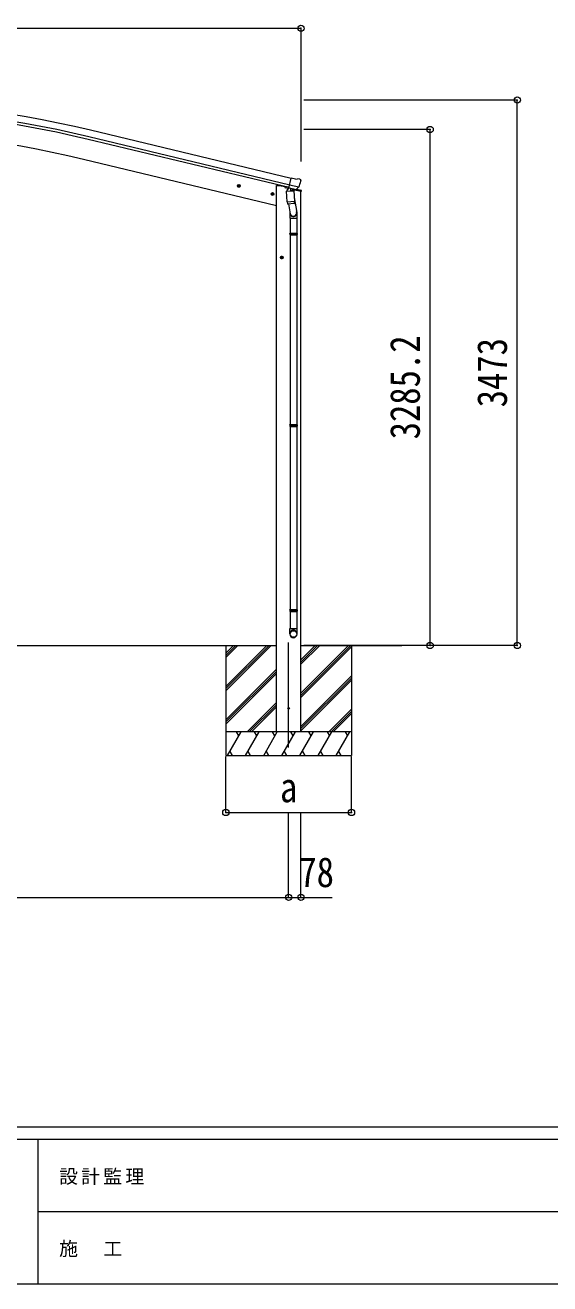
# Model space of a CAD drawing. Units: millimetres at full size, sheet at 1:40. Extents: x -11181 to 11305, y -7804 to 7716.
# Drawn here: x -4617 to -1277, y -7804 to 210 of the extents above; entities that cross this region are included whole.
import ezdxf
from ezdxf.enums import TextEntityAlignment as Align

# ---------------------------------------------------------------- set-up
doc = ezdxf.new("R2010")
doc.units = ezdxf.units.MM
doc.header["$LTSCALE"] = 40
doc.header["$PDMODE"] = 32
doc.header["$PDSIZE"] = 40
for name, color, linetype, lineweight in [('0-0_0', 7, 'Continuous', 9), ('0-1_本体', 4, 'Continuous', 9), ('0-2_部品', 7, 'Continuous', 9), ('0-8_PARTS2', 2, 'Continuous', 9), ('0-A_寸法', 6, 'Continuous', 9), ('F-0_240', 7, 'Continuous', 9)]:
    doc.layers.add(name, color=color, linetype=linetype, lineweight=lineweight)
doc.styles.add('ＭＳ ゴシック', font='')
doc.styles.get('ＭＳ ゴシック').set_extended_font_data('MS Gothic')

msp = doc.modelspace()

# ---------------------------------------------------------------- linework, layer by layer
at = {"layer": '0-0_0'}
for p, q in [((-8688.94, -3739.42), (-3018.06, -3739.42)), ((-3340.01, -3739.41), (-3340.01, -4439.41)), ((-3340.01, -4000.14), (-3079.28, -3739.41)), ((-3340.01, -4014.28), (-3065.13, -3739.41)), ((-3340.01, -4028.42), (-3050.99, -3739.41)), ((-3340.01, -3816.29), (-3263.12, -3739.41)), ((-3340.01, -3802.15), (-3277.27, -3739.41)), ((-3340.01, -3788.01), (-3291.41, -3739.41)), ((-2862.01, -3858.79), (-2742.62, -3739.41)), ((-2862.01, -3844.65), (-2756.77, -3739.41)), ((-2862.01, -3830.51), (-2770.91, -3739.41)), ((-2862.01, -3739.42), (-2220.5, -3739.43)), ((-2862.01, -4042.64), (-2558.79, -3739.42)), ((-2862.01, -4056.78), (-2544.64, -3739.42)), ((-2862.01, -4070.92), (-2540.01, -3748.93)), ((-2540.01, -3739.41), (-2540.01, -4439.41)), ((-3340.01, -4212.27), (-3018.01, -3890.27)), ((-3340.01, -4226.41), (-3018.01, -3904.42)), ((-3340.01, -4240.56), (-3018.01, -3918.56)), ((-2862.01, -4254.77), (-2540.01, -3932.77)), ((-2862.01, -4268.91), (-2540.01, -3946.91)), ((-2862.01, -4283.06), (-2540.01, -3961.06)), ((-3205.01, -4289.41), (-3018.01, -4102.4)), ((-3190.87, -4289.41), (-3018.01, -4116.55)), ((-3176.73, -4289.41), (-3018.01, -4130.69)), ((-2684.51, -4289.41), (-2540.01, -4144.9)), ((-2670.37, -4289.41), (-2540.01, -4159.05)), ((-2656.23, -4289.41), (-2540.01, -4173.19)), ((-2540.01, -4289.41), (-3340.01, -4289.41)), ((-3329.72, -4439.41), (-3243.11, -4289.41)), ((-3258.11, -4315.39), (-3273.11, -4289.41)), ((-3214.25, -4439.41), (-3127.64, -4289.41)), ((-3142.65, -4315.39), (-3157.65, -4289.41)), ((-3098.78, -4439.41), (-3012.17, -4289.41)), ((-3027.17, -4315.39), (-3042.18, -4289.41)), ((-2862.26, -4289.42), (-3017.76, -4289.42)), ((-2983.31, -4439.41), (-2896.7, -4289.41)), ((-2911.7, -4315.39), (-2926.71, -4289.41)), ((-2867.84, -4439.41), (-2781.23, -4289.41)), ((-2796.23, -4315.39), (-2811.23, -4289.41)), ((-2752.37, -4439.41), (-2665.76, -4289.41)), ((-2695.76, -4289.41), (-2680.76, -4315.39)), ((-2636.9, -4439.41), (-2550.29, -4289.41)), ((-2580.29, -4289.41), (-2565.29, -4315.39)), ((-3340.01, -4439.41), (-2540.01, -4439.41)), ((-3314.72, -4413.43), (-3299.72, -4439.41)), ((-3199.25, -4413.43), (-3184.25, -4439.41)), ((-3083.78, -4413.43), (-3068.78, -4439.41)), ((-2968.31, -4413.43), (-2953.31, -4439.41)), ((-2852.84, -4413.43), (-2837.84, -4439.41)), ((-2737.37, -4413.43), (-2722.37, -4439.41)), ((-2621.9, -4413.43), (-2606.9, -4439.41))]:
    msp.add_line(p, q, dxfattribs=at)
at = {"layer": '0-1_本体'}
for p, q in [((-2923.19, -765.69), (-4202.34, -458.6)), ((-2937.2, -824.03), (-4216.35, -516.95)), ((-2933.27, -807.66), (-4212.42, -500.58)), ((-3017.76, -939.41), (-4246.93, -644.33)), ((-3018.01, -810.03), (-2998.01, -810.03)), ((-3018.01, -4289.41), (-3018.01, -810.03)), ((-2998.01, -810.03), (-2964.5, -818.08)), ((-2862.01, -4289.41), (-2862.01, -849.24))]:
    msp.add_line(p, q, dxfattribs=at)
for radius in [7073, 7029.83, 7013, 6882]:
    msp.add_arc((-5853.5, -7336.18), radius, 76.5, 103.5, dxfattribs=at)
at = {"layer": '0-2_部品'}
for p, q in [((-2897.32, -770.3), (-2923.25, -764.07)), ((-2897.32, -770.3), (-2884.06, -767.6)), ((-2869.58, -770.79), (-2882.76, -767.62)), ((-2866.48, -773.04), (-2862.62, -779.33)), ((-2862.26, -781.61), (-2862.54, -782.76)), ((-3266.39, -810.94), (-3246.94, -815.61)), ((-3258.79, -806.08), (-3263.96, -811.52)), ((-3259, -823), (-3254.33, -803.55)), ((-3251.5, -807.83), (-3258.79, -806.08)), ((-3254.53, -820.47), (-3249.36, -815.03)), ((-3249.36, -815.03), (-3251.5, -807.83)), ((-3052.46, -862.3), (-3033.02, -866.97)), ((-3044.87, -857.44), (-3050.04, -862.88)), ((-3045.07, -874.36), (-3040.41, -854.91)), ((-3037.57, -859.19), (-3044.87, -857.44)), ((-3040.61, -871.83), (-3035.44, -866.39)), ((-3035.44, -866.39), (-3037.57, -859.19)), ((-2964.7, -817.55), (-2964.7, -820.71)), ((-2942.66, -829.94), (-2960.86, -825.57)), ((-2953.39, -847.47), (-2907.7, -844.28)), ((-2948.72, -914.31), (-2953.39, -847.47)), ((-2938.97, -825.7), (-2952.29, -841.02)), ((-2952.29, -841.02), (-2951.84, -847.36)), ((-2938.03, -825.64), (-2938.97, -825.7)), ((-2934.95, -828.11), (-2936.48, -827.74)), ((-2898.24, -836.92), (-2934.95, -828.11)), ((-2876.32, -821.92), (-2933.82, -808.11)), ((-2929, -829.93), (-2927.97, -844.54)), ((-2900.79, -838.93), (-2926.6, -845.37)), ((-2909.48, -841.1), (-2909.25, -844.39)), ((-2907.7, -844.28), (-2903.03, -911.11)), ((-2895.88, -837.4), (-2903.4, -835.59)), ((-2860.14, -849.75), (-2902.96, -839.47)), ((-2900.08, -837.15), (-2900.03, -837.89)), ((-2896.71, -837.29), (-2898.24, -836.92)), ((-2893.17, -836.83), (-2876.79, -822.34)), ((-2888.65, -833.65), (-2862.44, -839.94)), ((-2860.14, -842.86), (-2860.14, -849.75)), ((-2948.72, -914.31), (-2903.03, -911.11)), ((-2948.7, -914.31), (-2947.82, -927.01)), ((-2904.01, -925.72), (-2945.71, -928.63)), ((-2940.28, -928.25), (-2929.55, -991.84)), ((-2904.76, -886.35), (-2888.85, -982.52)), ((-2902.17, -923.58), (-2903.04, -911.12)), ((-2902.57, -924.94), (-2902.56, -924.94)), ((-2932.7, -985.02), (-2932.7, -1019.68)), ((-2932.7, -1019.68), (-2886.7, -1019.68)), ((-2930.7, -1019.68), (-2930.7, -1113.68)), ((-2888.7, -1019.68), (-2888.7, -1113.68)), ((-2886.7, -1019.68), (-2886.7, -985.33)), ((-2932.7, -1115.68), (-2931.7, -1113.68)), ((-2932.7, -1115.68), (-2886.7, -1115.68)), ((-2932.7, -1115.68), (-2932.7, -1123.68)), ((-2931.7, -1113.68), (-2887.7, -1113.68)), ((-2886.7, -1115.68), (-2887.7, -1113.68)), ((-2932.7, -1123.68), (-2886.7, -1123.68)), ((-2932.7, -1123.68), (-2931.7, -1125.68)), ((-2931.7, -1125.68), (-2887.7, -1125.68)), ((-2930.7, -1125.68), (-2930.7, -2333.43)), ((-2888.7, -1125.68), (-2888.7, -2333.43)), ((-2994.21, -1269.55), (-2974.21, -1269.55)), ((-2987.96, -1263.05), (-2991.71, -1269.55)), ((-2980.45, -1263.05), (-2987.96, -1263.05)), ((-2984.21, -1279.55), (-2984.21, -1259.55)), ((-2976.7, -1269.55), (-2980.45, -1263.05)), ((-2980.45, -1276.05), (-2976.7, -1269.55)), ((-2932.7, -2335.43), (-2931.7, -2333.43)), ((-2932.7, -2335.43), (-2886.7, -2335.43)), ((-2932.7, -2335.43), (-2932.7, -2343.43)), ((-2932.7, -2343.43), (-2886.7, -2343.43)), ((-2932.7, -2343.43), (-2931.7, -2345.43)), ((-2931.7, -2333.43), (-2887.7, -2333.43)), ((-2931.7, -2345.43), (-2887.7, -2345.43)), ((-2930.7, -2345.43), (-2930.7, -3510.05)), ((-2888.7, -2345.43), (-2888.7, -3510.05)), ((-2886.7, -2335.43), (-2887.7, -2333.43)), ((-2932.7, -3512.05), (-2931.7, -3510.05)), ((-2932.7, -3512.05), (-2886.7, -3512.05)), ((-2932.7, -3512.05), (-2932.7, -3520.05)), ((-2932.7, -3520.05), (-2886.7, -3520.05)), ((-2932.7, -3520.05), (-2931.7, -3522.05)), ((-2931.7, -3510.05), (-2887.7, -3510.05)), ((-2931.7, -3522.05), (-2887.7, -3522.05)), ((-2930.7, -3522.05), (-2930.7, -3632.06)), ((-2888.7, -3522.05), (-2888.7, -3632.06)), ((-2886.7, -3512.05), (-2887.7, -3510.05)), ((-2932.7, -3666.2), (-2932.7, -3632.06)), ((-2932.7, -3632.06), (-2886.7, -3632.06)), ((-2886.7, -3666.2), (-2886.7, -3632.06))]:
    msp.add_line(p, q, dxfattribs=at)
for points in [[(-2928.68, -829.52), (-2938.4, -827.19), (-2923.25, -764.07)], [(-3263.96, -811.52), (-3261.83, -818.72), (-3254.53, -820.47)], [(-3050.04, -862.88), (-3047.91, -870.08), (-3040.61, -871.83)], [(-2928.68, -829.52), (-2928.44, -829.67), (-2903.68, -835.62), (-2903.4, -835.59)], [(-2876.05, -821.34), (-2876.63, -822.19), (-2876.79, -822.34)], [(-2886.7, -1115.68), (-2886.7, -1123.68), (-2887.7, -1125.68)], [(-2991.71, -1269.55), (-2987.96, -1276.05), (-2980.45, -1276.05)], [(-2886.7, -2335.43), (-2886.7, -2343.43), (-2887.7, -2345.43)], [(-2886.7, -3512.05), (-2886.7, -3520.05), (-2887.7, -3522.05)]]:
    msp.add_lwpolyline(points, dxfattribs=at)
for centre, radius in [((-3256.66, -813.28), 8.5), ((-3256.66, -813.28), 7.7), ((-3256.66, -813.28), 6.5), ((-3042.74, -864.63), 8.5), ((-3042.74, -864.63), 7.7), ((-3042.74, -864.63), 6.5), ((-2984.21, -1269.55), 8.5), ((-2984.21, -1269.55), 7.7), ((-2984.21, -1269.55), 6.5)]:
    msp.add_circle(centre, radius, dxfattribs=at)
at = {"layer": '0-2_部品', "color": 4}
msp.add_circle((-2940.01, -4139.43), 4.5, dxfattribs=at)
at = {"layer": '0-2_部品'}
for centre, radius, start, end in [((-2883.46, -770.54), 3, 76.5, 101.5), ((-3059.34, -735.51), 202.4, 334.90875, 346.5), ((-2870.74, -775.65), 5, 31.5, 76.5), ((-2959.7, -820.71), 5, 180, 256.5), ((-2936.36, -827.26), 0.5, 221.23754, 256.5), ((-2929.59, -830.02), 0.604, 7.79405, 79.40158), ((-2926.95, -844.4), 1.03, 188.03431, 289.96103), ((-2901.03, -837.96), 1, 284, 4), ((-2899.58, -837.11), 0.5, 76.5, 184), ((-2896.6, -836.8), 0.5, 256.5, 291.76246), ((-2863.14, -842.86), 3, 0, 76.5), ((-2945.85, -926.64), 2, 190.53157, 274), ((-2904.15, -923.72), 2, 274, 322.59038), ((-2904.11, -923.75), 1.95, 322.52234, 4.95983), ((-2916.7, -985.33), 30, 0, 2.54858)]:
    msp.add_arc(centre, radius, start, end, dxfattribs=at)
for centre, major_axis, ratio, start_param, end_param in [((-2865.18, -780.9), (1.57, -2.57), 0.99628, 0.7835347, 1.5707963), ((-2895.18, -834.47), (0.73, -2.92), 0.997631, 5.8041905, 5.8929484), ((-2895.21, -834.35), (-2.63, 3.16), 0.650902, 2.1145521, 2.1873627), ((-2895.16, -834.57), (0.73, -2.92), 0.997631, 5.965759, 6.7621801), ((-2909.7, -985.02), (-23, 0), 0.996195, 6.0000678, 10.0103449), ((-2909.7, -985.02), (-21, 0), 0.996195, 0.3319459, 3.3482706), ((-2909.7, -3664.45), (23, 0), 0.996195, 6.2831853, 9.424778), ((-2909.7, -3666.2), (23, 0), 0.996195, 6.2831853, 9.424778), ((-2909.7, -3666.2), (0, -23.43), 0.981806, 4.712389, 7.8539816)]:
    msp.add_ellipse(centre, major_axis=major_axis, ratio=ratio, start_param=start_param, end_param=end_param, dxfattribs=at)
msp.add_ellipse((-2909.7, -3666.2), major_axis=(-21, 0), ratio=0.996195, dxfattribs=at)
at = {"layer": '0-8_PARTS2'}
msp.add_line((-2940.01, -4388.6), (-2940.01, -3719.58), dxfattribs=at)
at = {"layer": '0-8_PARTS2', "color": 6}
for p, q in [((-8766.99, -5342.82), (-2940.01, -5342.82)), ((-2940.01, -5342.82), (-2862.01, -5342.82))]:
    msp.add_line(p, q, dxfattribs=at)
at = {"layer": '0-A_寸法'}
for p, q in [((-8844.99, 190.04), (-2862.01, 190.04)), ((-2862.01, 190.04), (-2862.01, -657.08)), ((-1484.82, -266.43), (-2843.06, -266.43)), ((-1484.82, -3739.43), (-1484.82, -266.43)), ((-2039.56, -454.28), (-2843.06, -454.28)), ((-2039.56, -3739.43), (-2039.56, -454.28)), ((-2039.56, -3739.43), (-2843.06, -3739.43)), ((-1484.82, -3739.43), (-2039.56, -3739.43)), ((-3340.01, -4802.45), (-3340.01, -4445.91)), ((-2540.01, -4802.45), (-2540.01, -4445.91)), ((-3340.01, -4802.45), (-2540.01, -4802.45)), ((-2940.01, -5342.82), (-2940.01, -4802.45)), ((-2862.01, -5342.82), (-2862.01, -4802.45)), ((-2862.01, -5342.82), (-2662.01, -5342.82))]:
    msp.add_line(p, q, dxfattribs=at)
for p in [(-2862.01, 190.04), (-1484.82, -266.43), (-2039.56, -454.28), (-2039.56, -3739.43), (-1484.82, -3739.43), (-3340.01, -4802.45), (-2540.01, -4802.45), (-2940.01, -5342.82), (-2862.01, -5342.82)]:
    msp.add_point(p, dxfattribs=at)
at = {"layer": 'F-0_240', "color": 5}
for p, q in [((-11180.61, -6803.54), (10739.39, -6803.54)), ((-11180.61, -6883.54), (7183.72, -6883.54)), ((-4536.28, -6883.54), (-4536.28, -7803.54)), ((-4536.28, -7343.54), (3663.72, -7343.54)), ((-11180.61, -7803.54), (10739.39, -7803.54))]:
    msp.add_line(p, q, dxfattribs=at)

# ---------------------------------------------------------------- texts
at = {"layer": '0-A_寸法', "color": 7, "style": 'ＭＳ ゴシック', "width": 0.85}
for s, p in [('3285.2', (-2047.56, -2426.85)), ('3473', (-1492.82, -2222.93))]:
    msp.add_text(s, height=190.6, rotation=90, dxfattribs=at).set_placement(p, align=Align.BOTTOM_LEFT)
for s, p in [('a', (-2995.01, -4794.45)), ('78', (-2872.01, -5334.82))]:
    msp.add_text(s, height=190.6, dxfattribs=at).set_placement(p, align=Align.BOTTOM_LEFT)
at = {"layer": 'F-0_240', "char_height": 87.98, "attachment_point": 7, "style": 'ＭＳ ゴシック'}
for s, insert in [('\\T1.17;設計監理', (-4401.18, -7173.54)), ('\\T1.17;施\u3000工', (-4401.18, -7633.54))]:
    msp.add_mtext(s, dxfattribs=dict(at, insert=insert))

doc.saveas('drawing.dxf')
